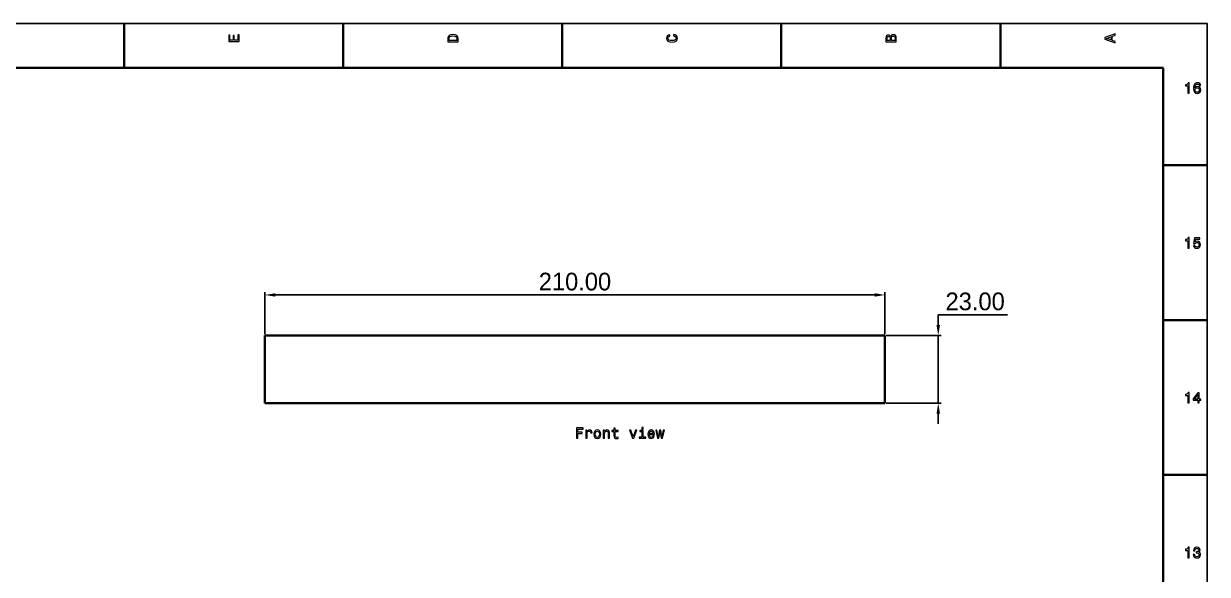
# Model space of a CAD drawing. Extents: x 0 to 1189, y 0 to 841.
# Drawn here: x 783.1 to 1184, y 649.3 to 836 of the extents above; entities that cross this region are included whole.
import ezdxf

# ---------------------------------------------------------------- set-up
doc = ezdxf.new("R2010")
doc.units = 0
doc.dimstyles.new('4', dxfattribs={"dimtxt": 6, "dimasz": 3.5, "dimexe": 1, "dimexo": 0.4, "dimgap": 1.5, "dimtad": 1, "dimtoh": 1, "dimzin": 0, "dimdsep": 46, "dimtxsty": 'Standard', "dimcen": 0, "dimclrd": 5, "dimclre": 5, "dimclrt": 240, "dimadec": 0, "dimazin": 0, "dimtfac": 1, "dimtmove": 0, "dimatfit": 0, "dimfxl": 1, "dimtolj": 1, "dimtzin": 0, "dimarcsym": 2})

# ---------------------------------------------------------------- blocks, each defined once
blk = doc.blocks.new('*D171')
at = {"color": 5, "lineweight": -2, "transparency": 16777216}
for p, q in [((864.8, 730.68), (864.8, 745)), ((1071.3, 744), (868.3, 744)), ((1074.8, 730.68), (1074.8, 745))]:
    blk.add_line(p, q, dxfattribs=at)
at = {"color": 5, "transparency": 16777216}
for points in [[(868.3, 744.59), (868.3, 743.42), (864.8, 744)], [(1071.3, 744.59), (1071.3, 743.42), (1074.8, 744)]]:
    blk.add_solid(points, dxfattribs=at)
at = {"layer": 'Defpoints', "color": 0, "transparency": 16777216}
for p in [(864.8, 744), (864.8, 730.28), (1074.8, 730.28)]:
    blk.add_point(p, dxfattribs=at)
at = {"color": 240, "transparency": 16777216, "insert": (969.8, 748.5), "char_height": 6, "attachment_point": 5}
blk.add_mtext('\\A1;210.00', dxfattribs=at)
blk = doc.blocks.new('*D172')
at = {"color": 5, "lineweight": -2, "transparency": 16777216}
for p, q in [((1092.86, 733.78), (1092.86, 737.28)), ((1092.86, 737.28), (1116.36, 737.28)), ((1075.2, 730.28), (1093.86, 730.28)), ((1092.86, 707.28), (1092.86, 730.28)), ((1075.2, 707.28), (1093.86, 707.28)), ((1092.86, 703.78), (1092.86, 700.28))]:
    blk.add_line(p, q, dxfattribs=at)
at = {"color": 5, "transparency": 16777216}
for points in [[(1092.28, 733.78), (1093.45, 733.78), (1092.86, 730.28)], [(1092.28, 703.78), (1093.45, 703.78), (1092.86, 707.28)]]:
    blk.add_solid(points, dxfattribs=at)
at = {"layer": 'Defpoints', "color": 0, "transparency": 16777216}
for p in [(1074.8, 730.28), (1092.86, 730.28), (1074.8, 707.28)]:
    blk.add_point(p, dxfattribs=at)
at = {"color": 240, "transparency": 16777216, "insert": (1105.36, 741.78), "char_height": 6, "attachment_point": 5}
blk.add_mtext('\\A1;23.00', dxfattribs=at)
blk = doc.blocks.new('*D186')
at = {"color": 5, "lineweight": -2, "transparency": 16777216}
for p, q in [((1036.96, 621.41), (979.46, 621.41)), ((1042.88, 578.54), (1036.96, 621.41)), ((1046.23, 554.27), (1043.36, 575.08)), ((1046.71, 550.81), (1047.19, 547.34))]:
    blk.add_line(p, q, dxfattribs=at)
at = {"color": 5, "transparency": 16777216}
for points in [[(1043.46, 578.62), (1042.3, 578.46), (1043.36, 575.08)], [(1047.29, 550.89), (1046.13, 550.73), (1046.23, 554.27)]]:
    blk.add_solid(points, dxfattribs=at)
at = {"layer": 'Defpoints', "color": 0, "transparency": 16777216}
for p in [(1043.36, 575.08), (1046.23, 554.27)]:
    blk.add_point(p, dxfattribs=at)
at = {"color": 240, "transparency": 16777216, "insert": (1007.46, 630.91), "char_height": 6, "attachment_point": 5}
blk.add_mtext('\\A1;∅21.00 THRU\\P4 NOS (C)', dxfattribs=at)

msp = doc.modelspace()

# ---------------------------------------------------------------- linework, layer by layer
at = {"color": 7, "lineweight": 35, "ltscale": 0.375}
for p, q in [((817.1, 821), (817.1, 836)), ((891.3, 821), (891.3, 836)), ((965.5, 821), (965.5, 836)), ((1039.7, 821), (1039.7, 836)), ((1113.9, 821), (1113.9, 836)), ((1169, 788), (1184, 788)), ((1169, 735.5), (1184, 735.5)), ((1169, 683), (1184, 683))]:
    msp.add_line(p, q, dxfattribs=at)
at = {"color": 7, "lineweight": 35}
for p, q in [((1169, 821), (20, 821)), ((1169, 20), (1169, 821)), ((864.796, 707.275), (864.796, 730.275)), ((864.796, 730.275), (1074.796, 730.275)), ((1074.796, 707.275), (1074.796, 730.275)), ((864.796, 707.275), (1074.796, 707.275))]:
    msp.add_line(p, q, dxfattribs=at)
msp.add_lwpolyline([(5, 836), (1183.989, 836), (1183.989, 5.302), (5, 5.302)], close=True)
at = {"color": 7, "lineweight": 13}
for points in [[(856.033, 829.941), (856.033, 832.16), (855.61, 832.16), (855.61, 830.405), (854.424, 830.405), (854.424, 831.968), (854.006, 831.968), (854.006, 830.405), (852.957, 830.405), (852.957, 832.12), (852.533, 832.12), (852.533, 829.941)], [(926.733, 830.995), (926.733, 829.83), (930.233, 829.83), (930.233, 830.995), (930.122, 831.545), (929.784, 831.953), (929.235, 832.205), (928.483, 832.296), (927.717, 832.215), (927.414, 832.115), (927.172, 831.973), (926.844, 831.565), (926.763, 831.298)], [(927.152, 830.96), (927.227, 831.343), (927.459, 831.605), (927.873, 831.762), (928.483, 831.812), (929.073, 831.756), (929.487, 831.6), (929.734, 831.333), (929.815, 830.96), (929.815, 830.299), (927.152, 830.299)], [(1003.132, 831.817), (1003.556, 831.716), (1003.858, 831.55), (1004.045, 831.318), (1004.105, 831.045), (1004.015, 830.718), (1003.742, 830.46), (1003.298, 830.289), (1002.683, 830.233), (1002.073, 830.289), (1001.624, 830.455), (1001.352, 830.713), (1001.256, 831.045), (1001.306, 831.287), (1001.448, 831.494), (1001.674, 831.656), (1001.987, 831.767), (1001.987, 832.246), (1001.508, 832.094), (1001.145, 831.832), (1000.918, 831.474), (1000.837, 831.045), (1000.963, 830.511), (1001.316, 830.102), (1001.896, 829.84), (1002.683, 829.749), (1003.47, 829.84), (1004.05, 830.102), (1004.408, 830.511), (1004.529, 831.045), (1004.433, 831.514), (1004.166, 831.893), (1003.727, 832.16), (1003.132, 832.301)], [(1076.742, 831.63), (1076.45, 831.983), (1076.253, 832.074), (1076.011, 832.104), (1075.633, 832.039), (1075.36, 831.842), (1075.194, 831.524), (1075.133, 831.081), (1075.133, 829.835), (1078.633, 829.835), (1078.633, 831.151), (1078.563, 831.62), (1078.356, 831.968), (1078.028, 832.185), (1077.584, 832.261), (1077.287, 832.215), (1077.04, 832.094), (1076.858, 831.898)], [(1076.586, 830.985), (1076.586, 830.299), (1075.552, 830.299), (1075.552, 831.025), (1075.582, 831.298), (1075.673, 831.489), (1075.829, 831.605), (1076.061, 831.646), (1076.293, 831.6), (1076.455, 831.479), (1076.556, 831.272)], [(1078.215, 831.096), (1078.215, 830.299), (1077.009, 830.299), (1077.009, 831.05), (1077.045, 831.368), (1077.151, 831.595), (1077.332, 831.731), (1077.594, 831.777), (1077.872, 831.731), (1078.063, 831.605), (1078.179, 831.393)], [(1152.833, 829.467), (1152.833, 829.931), (1151.804, 830.299), (1151.804, 831.696), (1152.833, 832.064), (1152.833, 832.538), (1149.328, 831.257), (1149.328, 830.743)], [(1151.376, 830.46), (1149.833, 831), (1151.376, 831.54)], [(1177.391, 812.417), (1177.85, 812.417), (1177.85, 815.942), (1177.507, 815.942), (1177.416, 815.634), (1177.235, 815.428), (1176.958, 815.307), (1176.574, 815.266), (1176.574, 814.908), (1177.391, 814.908)], [(1181.728, 814.974), (1181.633, 815.382), (1181.411, 815.685), (1181.068, 815.876), (1180.624, 815.942), (1180.326, 815.907), (1180.069, 815.811), (1179.842, 815.655), (1179.651, 815.433), (1179.499, 815.155), (1179.388, 814.817), (1179.318, 814.419), (1179.298, 813.97), (1179.378, 813.254), (1179.625, 812.735), (1180.024, 812.422), (1180.568, 812.316), (1181.058, 812.407), (1181.431, 812.644), (1181.673, 813.017), (1181.759, 813.491), (1181.673, 813.97), (1181.441, 814.338), (1181.083, 814.57), (1180.639, 814.651), (1180.16, 814.55), (1179.802, 814.263), (1179.878, 814.817), (1180.039, 815.216), (1180.286, 815.453), (1180.629, 815.534), (1180.881, 815.493), (1181.073, 815.387), (1181.199, 815.211), (1181.264, 814.974)], [(1181.269, 813.486), (1181.214, 813.168), (1181.073, 812.926), (1180.846, 812.765), (1180.563, 812.714), (1180.266, 812.765), (1180.039, 812.921), (1179.893, 813.163), (1179.847, 813.481), (1179.898, 813.794), (1180.039, 814.031), (1180.271, 814.182), (1180.584, 814.237), (1180.856, 814.182), (1181.073, 814.036), (1181.214, 813.799)], [(1177.391, 759.917), (1177.85, 759.917), (1177.85, 763.442), (1177.507, 763.442), (1177.416, 763.134), (1177.235, 762.928), (1176.958, 762.807), (1176.574, 762.766), (1176.574, 762.408), (1177.391, 762.408)], [(1179.267, 760.83), (1179.378, 760.416), (1179.625, 760.093), (1179.989, 759.892), (1180.453, 759.816), (1180.962, 759.907), (1181.36, 760.154), (1181.612, 760.547), (1181.708, 761.052), (1181.622, 761.521), (1181.38, 761.889), (1181.002, 762.126), (1180.513, 762.211), (1180.135, 762.151), (1179.842, 761.985), (1179.983, 762.928), (1181.517, 762.928), (1181.517, 763.341), (1179.646, 763.341), (1179.368, 761.485), (1179.772, 761.485), (1180.064, 761.722), (1180.437, 761.808), (1180.76, 761.753), (1181.007, 761.591), (1181.164, 761.344), (1181.219, 761.026), (1181.164, 760.709), (1181.002, 760.461), (1180.755, 760.305), (1180.437, 760.25), (1180.17, 760.285), (1179.963, 760.401), (1179.812, 760.583), (1179.736, 760.83)], [(1177.391, 707.417), (1177.85, 707.417), (1177.85, 710.942), (1177.507, 710.942), (1177.416, 710.634), (1177.235, 710.428), (1176.958, 710.307), (1176.574, 710.266), (1176.574, 709.908), (1177.391, 709.908)], [(1180.795, 707.417), (1181.249, 707.417), (1181.249, 708.284), (1181.749, 708.284), (1181.749, 708.688), (1181.249, 708.688), (1181.249, 710.841), (1180.79, 710.841), (1179.257, 708.728), (1179.257, 708.284), (1180.795, 708.284)], [(1179.681, 708.688), (1180.795, 710.256), (1180.795, 708.688)], [(970.281, 695.418), (970.75, 695.418), (970.75, 697.027), (972.222, 697.027), (972.222, 697.446), (970.75, 697.446), (970.75, 698.495), (972.56, 698.495), (972.56, 698.918), (970.281, 698.918)], [(973.473, 695.418), (973.917, 695.418), (973.917, 696.967), (973.962, 697.34), (974.098, 697.607), (974.32, 697.769), (974.618, 697.824), (974.84, 697.789), (975.006, 697.688), (975.107, 697.516), (975.142, 697.284), (975.591, 697.284), (975.531, 697.693), (975.364, 697.985), (975.087, 698.162), (974.708, 698.222), (974.451, 698.182), (974.229, 698.081), (974.033, 697.91), (973.876, 697.678), (973.876, 698.127), (973.473, 698.127)], [(976.211, 696.77), (976.292, 696.155), (976.524, 695.701), (976.892, 695.418), (977.386, 695.323), (977.876, 695.418), (978.244, 695.696), (978.476, 696.15), (978.562, 696.77), (978.476, 697.385), (978.244, 697.844), (977.876, 698.122), (977.386, 698.222), (976.892, 698.122), (976.524, 697.839), (976.292, 697.385)], [(976.665, 696.775), (976.711, 697.229), (976.852, 697.557), (977.079, 697.758), (977.386, 697.829), (977.689, 697.758), (977.916, 697.562), (978.057, 697.229), (978.108, 696.775), (978.057, 696.316), (977.916, 695.983), (977.689, 695.782), (977.386, 695.716), (977.079, 695.782), (976.852, 695.983), (976.711, 696.316)], [(979.379, 695.418), (979.822, 695.418), (979.822, 696.982), (979.868, 697.34), (980.014, 697.602), (980.241, 697.763), (980.544, 697.824), (980.786, 697.774), (980.937, 697.637), (981.013, 697.41), (981.038, 697.108), (981.038, 695.418), (981.482, 695.418), (981.482, 697.199), (981.461, 697.557), (981.371, 697.854), (981.073, 698.127), (980.609, 698.222), (980.352, 698.187), (980.135, 698.091), (979.948, 697.93), (979.802, 697.713), (979.802, 698.127), (979.379, 698.127)], [(983.01, 697.658), (983.01, 696.301), (983.04, 695.862), (983.181, 695.56), (983.464, 695.383), (983.943, 695.323), (984.467, 695.348), (984.467, 695.731), (984.084, 695.701), (983.736, 695.741), (983.549, 695.867), (983.469, 696.079), (983.453, 696.377), (983.453, 697.658), (984.467, 697.658), (984.467, 698.036), (983.453, 698.036), (983.453, 698.828), (983.01, 698.828), (983.01, 698.036), (982.243, 698.036), (982.243, 697.658)], [(989.299, 695.418), (989.768, 695.418), (990.756, 698.127), (990.297, 698.127), (989.536, 695.943), (988.759, 698.127), (988.295, 698.127)], [(992.879, 695.792), (992.879, 698.036), (991.74, 698.036), (991.74, 697.658), (992.435, 697.658), (992.435, 695.792), (991.528, 695.792), (991.528, 695.418), (993.797, 695.418), (993.797, 695.792)], [(992.894, 699.039), (992.425, 699.039), (992.425, 698.535), (992.894, 698.535)], [(994.947, 696.644), (996.722, 696.644), (996.727, 696.851), (996.647, 697.431), (996.425, 697.864), (996.072, 698.127), (995.603, 698.222), (995.144, 698.122), (994.791, 697.839), (994.564, 697.38), (994.483, 696.775), (994.559, 696.155), (994.786, 695.701), (995.134, 695.418), (995.587, 695.323), (995.981, 695.388), (996.304, 695.56), (996.541, 695.832), (996.677, 696.195), (996.238, 696.195), (996.147, 695.993), (996.016, 695.842), (995.643, 695.721), (995.355, 695.776), (995.139, 695.953), (994.997, 696.24), (994.947, 696.629)], [(994.947, 697.017), (995.002, 697.365), (995.139, 697.622), (995.345, 697.779), (995.618, 697.834), (995.885, 697.779), (996.092, 697.622), (996.218, 697.365), (996.263, 697.017)], [(998.235, 695.418), (998.639, 697.718), (999.042, 695.418), (999.466, 695.418), (1000.131, 698.127), (999.703, 698.127), (999.254, 695.827), (998.855, 698.127), (998.417, 698.127), (998.018, 695.827), (997.569, 698.127), (997.146, 698.127), (997.812, 695.418)], [(1177.391, 654.917), (1177.85, 654.917), (1177.85, 658.442), (1177.507, 658.442), (1177.416, 658.134), (1177.235, 657.928), (1176.958, 657.807), (1176.574, 657.766), (1176.574, 657.408), (1177.391, 657.408)], [(1179.247, 656.016), (1179.247, 655.981), (1179.328, 655.497), (1179.565, 655.134), (1179.938, 654.902), (1180.432, 654.816), (1180.957, 654.902), (1181.35, 655.124), (1181.602, 655.477), (1181.693, 655.93), (1181.653, 656.228), (1181.542, 656.47), (1181.36, 656.657), (1181.118, 656.793), (1181.446, 657.065), (1181.562, 657.499), (1181.486, 657.892), (1181.269, 658.19), (1180.916, 658.376), (1180.432, 658.442), (1179.978, 658.361), (1179.63, 658.139), (1179.403, 657.786), (1179.328, 657.317), (1179.328, 657.282), (1179.777, 657.282), (1179.817, 657.605), (1179.948, 657.837), (1180.16, 657.978), (1180.458, 658.029), (1180.72, 657.988), (1180.911, 657.882), (1181.027, 657.711), (1181.073, 657.479), (1181.027, 657.232), (1180.906, 657.065), (1180.695, 656.964), (1180.407, 656.934), (1180.21, 656.939), (1180.21, 656.541), (1180.458, 656.551), (1180.775, 656.505), (1181.012, 656.384), (1181.153, 656.188), (1181.204, 655.93), (1181.148, 655.638), (1181.002, 655.421), (1180.77, 655.285), (1180.463, 655.24), (1180.145, 655.29), (1179.913, 655.441), (1179.767, 655.683), (1179.711, 656.016)]]:
    msp.add_lwpolyline(points, close=True, dxfattribs=at)

# ---------------------------------------------------------------- dimensions: what is measured, and where the dimension line sits
dim = msp.add_linear_dim(base=(864.796, 744.003), p1=(1074.796, 730.275), p2=(864.796, 730.275), dimstyle='4')
dim.commit()
dim.dimension.update_dxf_attribs({"geometry": '*D171', "text_midpoint": (969.796, 748.503)})
dim = msp.add_linear_dim(base=(1092.863, 730.275), p1=(1074.796, 707.275), p2=(1074.796, 730.275), angle=90, dimstyle='4')
dim.commit()
dim.dimension.update_dxf_attribs({"geometry": '*D172', "text_midpoint": (1105.363, 741.775)})
dim = msp.add_diameter_dim_2p(p1=(1046.233, 554.273), p2=(1043.36, 575.075), text='<> THRU\\P4 NOS (C)', dimstyle='4')
dim.commit()
dim.dimension.update_dxf_attribs({"geometry": '*D186', "text_midpoint": (1007.46, 621.406), "dimtype": 163})

doc.saveas('drawing.dxf')
